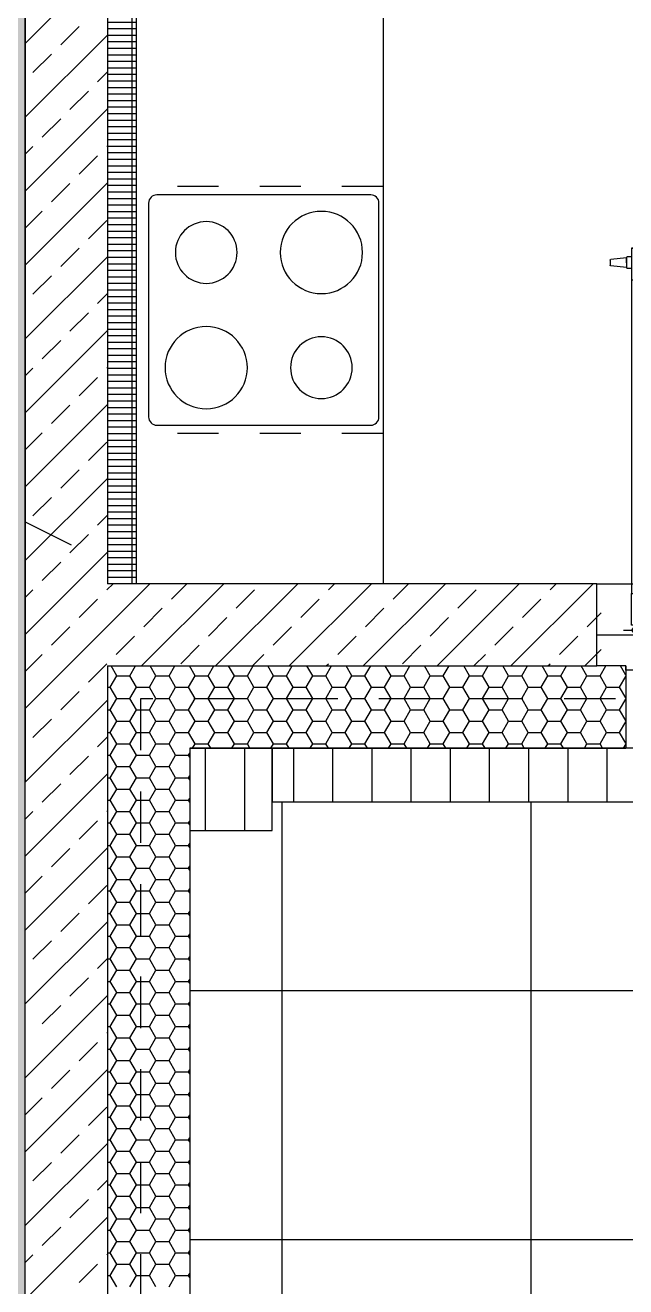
# Model space of a CAD drawing. Header units: millimetres. Extents: x 2865.5 to 2884.6, y 1727 to 1740.
# Drawn here: x 2874.955 to 2876.415, y 1728.694 to 1731.76 of the extents above; entities that cross this region are included whole.
import ezdxf

# ---------------------------------------------------------------- set-up
doc = ezdxf.new("R2010")
doc.units = ezdxf.units.MM
doc.linetypes.add('HIDDEN2', pattern=[0.1875, 0.125, -0.0625])
for name, color, linetype in [('02-ANS-G00-L04-Rigol', 8, 'Continuous'), ('02-FIL-G00-L04-LILA', 223, 'Continuous'), ('02-FIL-G00-L04-ORANGE', 40, 'Continuous'), ('02-FIL-G00-L04-PLATTENBELAG', 253, 'Continuous'), ('02-FIL-G00-L04-STB', 8, 'Continuous'), ('02-HID-G00-L04-M0', 8, 'HIDDEN2'), ('02-TWA-G00-L04-M0', 4, 'Continuous'), ('02-WDA---------M0', 8, 'Continuous'), ('02-WDA-G00-L04-M0', 8, 'Continuous'), ('02-ZWA-G00-L04-M0', 2, 'Continuous'), ('04-HLP---------M0', 8, 'HIDDEN2'), ('04-STO---------M0', 5, 'Continuous'), ('04-SYM---------EP', 8, 'Continuous'), ('04-SYM-G00-L04-EP', 8, 'Continuous'), ('07-SAN-G00-L04-Küche', 8, 'Continuous'), ('07-SAN-G00-L04-M0', 8, 'Continuous')]:
    doc.layers.add(name, color=color, linetype=linetype)

# ---------------------------------------------------------------- blocks, each defined once
blk = doc.blocks.new('FENSTER_120')
at = {"layer": '02-WDA---------M0'}
for points in [[(-1.04, 0), (-1.04, -0.2)], [(-0.06, 0), (-0.06, -0.2)]]:
    blk.add_lwpolyline(points, dxfattribs=at)
at = {"layer": '04-HLP---------M0', "linetype": 'Continuous'}
for p, q in [((-0.0737, 0.9942), (-0.0637, 0.9942)), ((-0.0617, 0.9922), (-0.0235, 0.9879)), ((-0.0617, 0.9802), (-0.0617, 0.9922)), ((-0.0617, 0.9922), (-0.0617, 0.9682)), ((-0.0217, 0.986), (-0.0217, 0.9744)), ((-0.0737, 0.9662), (-0.0637, 0.9662)), ((-0.0617, 0.9802), (-0.0617, 0.9682)), ((-0.0617, 0.9682), (-0.0235, 0.9724)), ((-0.0217, 0.9802), (-0.0217, 0.9758)), ((-0.9849, 0.105), (-0.9807, 0.1432)), ((-0.9787, 0.145), (-0.9672, 0.145)), ((-0.9729, 0.145), (-0.9685, 0.145)), ((-0.9609, 0.105), (-0.9652, 0.1432)), ((-0.9869, 0.093), (-0.9869, 0.103)), ((-0.9729, 0.105), (-0.9849, 0.105)), ((-0.9849, 0.105), (-0.9609, 0.105)), ((-0.9729, 0.105), (-0.9609, 0.105)), ((-0.9589, 0.093), (-0.9589, 0.103))]:
    blk.add_line(p, q, dxfattribs=at)
for points in [[(-0.0868, 1.0153), (-0.0737, 1.0153), (-0.0737, 0.9383), (-0.162, 0.9383), (-0.162, 0.9773), (-0.1533, 0.9773), (-0.1533, 0.9873), (-0.1277, 0.9873), (-0.1277, 0.9953), (-0.0868, 0.9953)], [(-0.0868, 0.0993), (-0.0737, 0.0993), (-0.0737, 0.1763), (-0.162, 0.1763), (-0.162, 0.1372), (-0.1533, 0.1372), (-0.1533, 0.1273), (-0.1277, 0.1273), (-0.1277, 0.1193), (-0.0868, 0.1193)]]:
    blk.add_lwpolyline(points, close=True, dxfattribs=at)
for points in [[(-0.162, 0.1763), (-0.162, 0.9383)], [(-0.0737, 0.9383), (-0.0737, 0.1763)]]:
    blk.add_lwpolyline(points, dxfattribs=at)
at = {"layer": '04-HLP---------M0'}
for points in [[(-0.0797, 0.062), (-0.0797, 0.112)], [(-0.0547, 0.087), (-0.1047, 0.087)]]:
    blk.add_lwpolyline(points, dxfattribs=at)
blk.add_circle((-0.0797, 0.087), 0.00474, dxfattribs=at)
at = {"layer": '04-HLP---------M0', "linetype": 'Continuous'}
for centre, radius, start, end in [((-0.0797, 0.087), 0.9283, 89.6297, 180.4369), ((-0.0637, 0.9922), 0.002, 360, 90), ((-0.0237, 0.986), 0.002, 360, 83.6598), ((-0.0637, 0.9682), 0.002, 270, 360), ((-0.0237, 0.9744), 0.002, 276.3402, 360), ((-0.9787, 0.143), 0.002, 90, 173.6598), ((-0.9672, 0.143), 0.002, 6.3402, 90), ((-0.9849, 0.103), 0.002, 90, 180), ((-0.9609, 0.103), 0.002, 360, 90)]:
    blk.add_arc(centre, radius, start, end, dxfattribs=at)
at = {"layer": '04-STO---------M0'}
for points in [[(-1.008, 0.0799), (-1.008, 0.093), (-0.931, 0.093), (-0.931, 0.0047), (-0.97, 0.0047), (-0.97, 0.0135), (-0.98, 0.0135), (-0.98, 0.039), (-0.988, 0.039), (-0.988, 0.0799)], [(-0.092, 0.0799), (-0.092, 0.093), (-0.169, 0.093), (-0.169, 0.0047), (-0.13, 0.0047), (-0.13, 0.0135), (-0.12, 0.0135), (-0.12, 0.039), (-0.112, 0.039), (-0.112, 0.0799)], [(-1.11, 0.076), (-1, 0.076), (-1, 0.031), (-0.985, 0.031), (-0.985, 0.011), (-0.9731, 0.011), (-0.9731, -0.0105), (-1.04, -0.0105), (-1.04, 0), (-1.11, 0)], [(0.01, 0.076), (-0.1, 0.076), (-0.1, 0.031), (-0.115, 0.031), (-0.115, 0.011), (-0.1269, 0.011), (-0.1269, -0.0105), (-0.06, -0.0105), (-0.06, 0), (0.01, 0)]]:
    blk.add_lwpolyline(points, close=True, dxfattribs=at)
at = {"layer": '04-SYM---------EP'}
for points in [[(-0.931, 0.093), (-0.169, 0.093)], [(-0.169, 0.0047), (-0.931, 0.0047)]]:
    blk.add_lwpolyline(points, dxfattribs=at)
blk = doc.blocks.new('kochfeld')
blk.add_lwpolyline([(-0.28, -0.55), (-0.28, -0.03, -0.414214), (-0.26, -0.01), (0.26, -0.01, -0.414214), (0.28, -0.03), (0.28, -0.55, -0.414214), (0.26, -0.57), (-0.26, -0.57, -0.414214)], format="xyb", close=True)
for centre, radius in [((0.14, -0.15), 0.1), ((-0.14, -0.15), 0.075), ((-0.14, -0.43), 0.1), ((0.14, -0.43), 0.075)]:
    blk.add_circle(centre, radius)

msp = doc.modelspace()

# ---------------------------------------------------------------- hatches: boundary and pattern name
at = {"layer": '02-ANS-G00-L04-Rigol'}
h = msp.add_hatch(dxfattribs=at)
h.set_pattern_fill('ANSI31', color=8, scale=0.03, angle=332.0734, style=0)
h.set_pattern_definition([(270.02684, (2824.39576, 1813.35338), (0.09524999, 4.462e-05), [])])
h.paths.add_polyline_path([(2875.5553, 1730.0027), (2875.3553, 1730.0027), (2875.3553, 1729.8027), (2875.5553, 1729.8027)])
h = msp.add_hatch(dxfattribs=at)
h.set_pattern_fill('ANSI31', color=8, scale=0.03, angle=332.06, style=0)
h.set_pattern_definition([(270.01342, (2914.54576, 1813.37402), (-0.09525, -2.231e-05), [])])
h.paths.add_polyline_path([(2877.3953, 1729.8727), (2877.3953, 1730.0027), (2875.5553, 1730.0027), (2875.5553, 1729.8723)])
at = {"layer": '02-FIL-G00-L04-LILA'}
h = msp.add_hatch(dxfattribs=at)
h.set_pattern_fill('HONEY', color=8, scale=0.01, angle=287.0465, style=0)
h.set_pattern_definition([(270, (2883.08255, 1760.20495), (0.0274963, -0.047625), [0.03175, -0.0635]), (30, (2883.08255, 1760.20495), (0.02749631, 0.047624994), [0.03175, -0.0635]), (330, (2883.08255, 1760.20495), (0.05499261, -6e-09), [-0.0635, 0.03175])])
h.paths.add_polyline_path([(2873.6926, 1732.7712), (2873.7626, 1732.7712), (2874.7505, 1732.7499), (2874.7641, 1726.9534), (2874.9553, 1726.9534), (2874.9553, 1730.9712), (2874.9553, 1731.1712), (2874.9553, 1731.3012), (2874.9553, 1731.3012), (2874.9553, 1732.9712), (2873.6926, 1732.9712)])
at = {"layer": '02-FIL-G00-L04-ORANGE'}
h = msp.add_hatch(dxfattribs=at)
h.set_pattern_fill('GRATE', color=8, scale=0.02, angle=107.0465, style=0)
h.set_pattern_definition([(360, (2824.415287, 1813.365314), (0, 0.015875), []), (90, (2824.415287, 1813.365314), (-0.0635, 0), [])])
h.paths.add_polyline_path([(2875.2253, 1732.5027), (2875.1553, 1732.5027), (2875.1553, 1730.4027), (2875.2253, 1730.4027)])

# ---------------------------------------------------------------- linework, layer by layer
at = {"layer": '02-ANS-G00-L04-Rigol', "color": 8}
for points in [[(2875.5553, 1730.0027), (2875.3553, 1730.0027), (2875.3553, 1729.8027), (2875.5553, 1729.8027)], [(2877.3953, 1729.8727), (2877.3953, 1730.0027), (2875.5553, 1730.0027), (2875.5553, 1729.8723)]]:
    msp.add_lwpolyline(points, close=True, dxfattribs=at)
at = {"layer": '02-FIL-G00-L04-LILA', "color": 8, "linetype": 'Continuous'}
for p, q in [((2875.162, 1730.151), (2875.1779, 1730.1785)), ((2875.1779, 1730.1785), (2875.164, 1730.2027)), ((2875.1779, 1730.1785), (2875.2097, 1730.1785)), ((2875.2097, 1730.1785), (2875.2236, 1730.2027)), ((2875.2255, 1730.151), (2875.2097, 1730.1785)), ((2875.2573, 1730.151), (2875.2732, 1730.1785)), ((2875.2732, 1730.1785), (2875.2592, 1730.2027)), ((2875.2732, 1730.1785), (2875.3049, 1730.1785)), ((2875.3049, 1730.1785), (2875.3189, 1730.2027)), ((2875.3208, 1730.151), (2875.3049, 1730.1785)), ((2875.3525, 1730.151), (2875.3684, 1730.1785)), ((2875.3684, 1730.1785), (2875.3545, 1730.2027)), ((2875.3684, 1730.1785), (2875.4002, 1730.1785)), ((2875.4002, 1730.1785), (2875.4141, 1730.2027)), ((2875.416, 1730.151), (2875.4002, 1730.1785)), ((2875.4478, 1730.151), (2875.4637, 1730.1785)), ((2875.4637, 1730.1785), (2875.4497, 1730.2027)), ((2875.4637, 1730.1785), (2875.4954, 1730.1785)), ((2875.4954, 1730.1785), (2875.5094, 1730.2027)), ((2875.5113, 1730.151), (2875.4954, 1730.1785)), ((2875.543, 1730.151), (2875.5589, 1730.1785)), ((2875.5589, 1730.1785), (2875.545, 1730.2027)), ((2875.5589, 1730.1785), (2875.5907, 1730.1785)), ((2875.5907, 1730.1785), (2875.6046, 1730.2027)), ((2875.6065, 1730.151), (2875.5907, 1730.1785)), ((2875.6383, 1730.151), (2875.6542, 1730.1785)), ((2875.6542, 1730.1785), (2875.6402, 1730.2027)), ((2875.6542, 1730.1785), (2875.6859, 1730.1785)), ((2875.6859, 1730.1785), (2875.6999, 1730.2027)), ((2875.7018, 1730.151), (2875.6859, 1730.1785)), ((2875.7335, 1730.151), (2875.7494, 1730.1785)), ((2875.7494, 1730.1785), (2875.7355, 1730.2027)), ((2875.7494, 1730.1785), (2875.7812, 1730.1785)), ((2875.7812, 1730.1785), (2875.7951, 1730.2027)), ((2875.797, 1730.151), (2875.7812, 1730.1785)), ((2875.8288, 1730.151), (2875.8447, 1730.1785)), ((2875.8447, 1730.1785), (2875.8307, 1730.2027)), ((2875.8447, 1730.1785), (2875.8764, 1730.1785)), ((2875.8764, 1730.1785), (2875.8904, 1730.2027)), ((2875.8923, 1730.151), (2875.8764, 1730.1785)), ((2875.924, 1730.151), (2875.9399, 1730.1785)), ((2875.9399, 1730.1785), (2875.926, 1730.2027)), ((2875.9399, 1730.1785), (2875.9717, 1730.1785)), ((2875.9717, 1730.1785), (2875.9856, 1730.2027)), ((2875.9875, 1730.151), (2875.9717, 1730.1785)), ((2876.0193, 1730.151), (2876.0352, 1730.1785)), ((2876.0352, 1730.1785), (2876.0212, 1730.2027)), ((2876.0352, 1730.1785), (2876.0669, 1730.1785)), ((2876.0669, 1730.1785), (2876.0809, 1730.2027)), ((2876.0828, 1730.151), (2876.0669, 1730.1785)), ((2876.1145, 1730.151), (2876.1304, 1730.1785)), ((2876.1304, 1730.1785), (2876.1165, 1730.2027)), ((2876.1304, 1730.1785), (2876.1622, 1730.1785)), ((2876.1622, 1730.1785), (2876.1761, 1730.2027)), ((2876.178, 1730.151), (2876.1622, 1730.1785)), ((2876.2098, 1730.151), (2876.2257, 1730.1785)), ((2876.2257, 1730.1785), (2876.2117, 1730.2027)), ((2876.2257, 1730.1785), (2876.2574, 1730.1785)), ((2876.2574, 1730.1785), (2876.2714, 1730.2027)), ((2876.2733, 1730.151), (2876.2574, 1730.1785)), ((2876.305, 1730.151), (2876.3209, 1730.1785)), ((2876.3209, 1730.1785), (2876.307, 1730.2027)), ((2876.3209, 1730.1785), (2876.3527, 1730.1785)), ((2876.3527, 1730.1785), (2876.3666, 1730.2027)), ((2876.3685, 1730.151), (2876.3527, 1730.1785)), ((2876.4003, 1730.151), (2876.4153, 1730.177)), ((2876.4153, 1730.18), (2876.4022, 1730.2027)), ((2875.1553, 1730.151), (2875.162, 1730.151)), ((2875.1779, 1730.1235), (2875.162, 1730.151)), ((2875.2097, 1730.1235), (2875.2255, 1730.151)), ((2875.2255, 1730.151), (2875.2573, 1730.151)), ((2875.2732, 1730.1235), (2875.2573, 1730.151)), ((2875.3049, 1730.1235), (2875.3208, 1730.151)), ((2875.3208, 1730.151), (2875.3525, 1730.151)), ((2875.3684, 1730.1235), (2875.3525, 1730.151)), ((2875.4002, 1730.1235), (2875.416, 1730.151)), ((2875.416, 1730.151), (2875.4478, 1730.151)), ((2875.4637, 1730.1235), (2875.4478, 1730.151)), ((2875.4954, 1730.1235), (2875.5113, 1730.151)), ((2875.5113, 1730.151), (2875.543, 1730.151)), ((2875.5589, 1730.1235), (2875.543, 1730.151)), ((2875.5907, 1730.1235), (2875.6065, 1730.151)), ((2875.6065, 1730.151), (2875.6383, 1730.151)), ((2875.6542, 1730.1235), (2875.6383, 1730.151)), ((2875.6859, 1730.1235), (2875.7018, 1730.151)), ((2875.7018, 1730.151), (2875.7335, 1730.151)), ((2875.7494, 1730.1235), (2875.7335, 1730.151)), ((2875.7812, 1730.1235), (2875.797, 1730.151)), ((2875.797, 1730.151), (2875.8288, 1730.151)), ((2875.8447, 1730.1235), (2875.8288, 1730.151)), ((2875.8764, 1730.1235), (2875.8923, 1730.151)), ((2875.8923, 1730.151), (2875.924, 1730.151)), ((2875.9399, 1730.1235), (2875.924, 1730.151)), ((2875.9717, 1730.1235), (2875.9875, 1730.151)), ((2875.9875, 1730.151), (2876.0193, 1730.151)), ((2876.0352, 1730.1235), (2876.0193, 1730.151)), ((2876.0669, 1730.1235), (2876.0828, 1730.151)), ((2876.0828, 1730.151), (2876.1145, 1730.151)), ((2876.1304, 1730.1235), (2876.1145, 1730.151)), ((2876.1622, 1730.1235), (2876.178, 1730.151)), ((2876.178, 1730.151), (2876.2098, 1730.151)), ((2876.2257, 1730.1235), (2876.2098, 1730.151)), ((2876.2574, 1730.1235), (2876.2733, 1730.151)), ((2876.2733, 1730.151), (2876.305, 1730.151)), ((2876.3209, 1730.1235), (2876.305, 1730.151)), ((2876.3527, 1730.1235), (2876.3685, 1730.151)), ((2876.3685, 1730.151), (2876.4003, 1730.151)), ((2876.4153, 1730.1251), (2876.4003, 1730.151)), ((2875.162, 1730.0961), (2875.1779, 1730.1235)), ((2875.1779, 1730.1235), (2875.2097, 1730.1235)), ((2875.2255, 1730.096), (2875.2097, 1730.1235)), ((2875.2573, 1730.0961), (2875.2732, 1730.1235)), ((2875.2732, 1730.1235), (2875.3049, 1730.1235)), ((2875.3208, 1730.096), (2875.3049, 1730.1235)), ((2875.3525, 1730.0961), (2875.3684, 1730.1235)), ((2875.3684, 1730.1235), (2875.4002, 1730.1235)), ((2875.416, 1730.096), (2875.4002, 1730.1235)), ((2875.4478, 1730.0961), (2875.4637, 1730.1235)), ((2875.4637, 1730.1235), (2875.4954, 1730.1235)), ((2875.5113, 1730.096), (2875.4954, 1730.1235)), ((2875.543, 1730.0961), (2875.5589, 1730.1235)), ((2875.5589, 1730.1235), (2875.5907, 1730.1235)), ((2875.6065, 1730.096), (2875.5907, 1730.1235)), ((2875.6383, 1730.0961), (2875.6542, 1730.1235)), ((2875.6542, 1730.1235), (2875.6859, 1730.1235)), ((2875.7018, 1730.096), (2875.6859, 1730.1235)), ((2875.7335, 1730.0961), (2875.7494, 1730.1235)), ((2875.7494, 1730.1235), (2875.7812, 1730.1235)), ((2875.797, 1730.096), (2875.7812, 1730.1235)), ((2875.8288, 1730.0961), (2875.8447, 1730.1235)), ((2875.8447, 1730.1235), (2875.8764, 1730.1235)), ((2875.8923, 1730.096), (2875.8764, 1730.1235)), ((2875.924, 1730.0961), (2875.9399, 1730.1235)), ((2875.9399, 1730.1235), (2875.9717, 1730.1235)), ((2875.9875, 1730.096), (2875.9717, 1730.1235)), ((2876.0193, 1730.0961), (2876.0352, 1730.1235)), ((2876.0352, 1730.1235), (2876.0669, 1730.1235)), ((2876.0828, 1730.096), (2876.0669, 1730.1235)), ((2876.1145, 1730.0961), (2876.1304, 1730.1235)), ((2876.1304, 1730.1235), (2876.1622, 1730.1235)), ((2876.178, 1730.096), (2876.1622, 1730.1235)), ((2876.2098, 1730.0961), (2876.2257, 1730.1235)), ((2876.2257, 1730.1235), (2876.2574, 1730.1235)), ((2876.2733, 1730.096), (2876.2574, 1730.1235)), ((2876.305, 1730.0961), (2876.3209, 1730.1235)), ((2876.3209, 1730.1235), (2876.3527, 1730.1235)), ((2876.3685, 1730.096), (2876.3527, 1730.1235)), ((2876.4003, 1730.0961), (2876.4153, 1730.122)), ((2875.1553, 1730.096), (2875.162, 1730.096)), ((2875.1779, 1730.0686), (2875.162, 1730.096)), ((2875.2097, 1730.0686), (2875.2255, 1730.0961)), ((2875.2255, 1730.096), (2875.2573, 1730.096)), ((2875.2732, 1730.0686), (2875.2573, 1730.096)), ((2875.3049, 1730.0686), (2875.3208, 1730.0961)), ((2875.3208, 1730.096), (2875.3525, 1730.096)), ((2875.3684, 1730.0686), (2875.3525, 1730.096)), ((2875.4002, 1730.0686), (2875.416, 1730.0961)), ((2875.416, 1730.096), (2875.4478, 1730.096)), ((2875.4637, 1730.0686), (2875.4478, 1730.096)), ((2875.4954, 1730.0686), (2875.5113, 1730.0961)), ((2875.5113, 1730.096), (2875.543, 1730.096)), ((2875.5589, 1730.0686), (2875.543, 1730.096)), ((2875.5907, 1730.0686), (2875.6065, 1730.0961)), ((2875.6065, 1730.096), (2875.6383, 1730.096)), ((2875.6542, 1730.0686), (2875.6383, 1730.096)), ((2875.6859, 1730.0686), (2875.7018, 1730.0961)), ((2875.7018, 1730.096), (2875.7335, 1730.096)), ((2875.7494, 1730.0686), (2875.7335, 1730.096)), ((2875.7812, 1730.0686), (2875.797, 1730.0961)), ((2875.797, 1730.096), (2875.8288, 1730.096)), ((2875.8447, 1730.0686), (2875.8288, 1730.096)), ((2875.8764, 1730.0686), (2875.8923, 1730.0961)), ((2875.8923, 1730.096), (2875.924, 1730.096)), ((2875.9399, 1730.0686), (2875.924, 1730.096)), ((2875.9717, 1730.0686), (2875.9875, 1730.0961)), ((2875.9875, 1730.096), (2876.0193, 1730.096)), ((2876.0352, 1730.0686), (2876.0193, 1730.096)), ((2876.0669, 1730.0686), (2876.0828, 1730.0961)), ((2876.0828, 1730.096), (2876.1145, 1730.096)), ((2876.1304, 1730.0686), (2876.1145, 1730.096)), ((2876.1622, 1730.0686), (2876.178, 1730.0961)), ((2876.178, 1730.096), (2876.2098, 1730.096)), ((2876.2257, 1730.0686), (2876.2098, 1730.096)), ((2876.2574, 1730.0686), (2876.2733, 1730.0961)), ((2876.2733, 1730.096), (2876.305, 1730.096)), ((2876.3209, 1730.0686), (2876.305, 1730.096)), ((2876.3527, 1730.0686), (2876.3685, 1730.0961)), ((2876.3685, 1730.096), (2876.4003, 1730.096)), ((2876.4153, 1730.0701), (2876.4003, 1730.096)), ((2875.162, 1730.0411), (2875.1779, 1730.0686)), ((2875.1779, 1730.0685), (2875.2097, 1730.0685)), ((2875.2255, 1730.0411), (2875.2097, 1730.0686)), ((2875.2573, 1730.0411), (2875.2732, 1730.0686)), ((2875.2732, 1730.0685), (2875.3049, 1730.0685)), ((2875.3208, 1730.0411), (2875.3049, 1730.0686)), ((2875.3525, 1730.0411), (2875.3684, 1730.0686)), ((2875.3684, 1730.0685), (2875.4002, 1730.0685)), ((2875.416, 1730.0411), (2875.4002, 1730.0686)), ((2875.4478, 1730.0411), (2875.4637, 1730.0686)), ((2875.4637, 1730.0685), (2875.4954, 1730.0685)), ((2875.5113, 1730.0411), (2875.4954, 1730.0686)), ((2875.543, 1730.0411), (2875.5589, 1730.0686)), ((2875.5589, 1730.0685), (2875.5907, 1730.0685)), ((2875.6065, 1730.0411), (2875.5907, 1730.0686)), ((2875.6383, 1730.0411), (2875.6542, 1730.0686)), ((2875.6542, 1730.0685), (2875.6859, 1730.0685)), ((2875.7018, 1730.0411), (2875.6859, 1730.0686)), ((2875.7335, 1730.0411), (2875.7494, 1730.0686)), ((2875.7494, 1730.0685), (2875.7812, 1730.0685)), ((2875.797, 1730.0411), (2875.7812, 1730.0686)), ((2875.8288, 1730.0411), (2875.8447, 1730.0686)), ((2875.8447, 1730.0685), (2875.8764, 1730.0685)), ((2875.8923, 1730.0411), (2875.8764, 1730.0686)), ((2875.924, 1730.0411), (2875.9399, 1730.0686)), ((2875.9399, 1730.0685), (2875.9717, 1730.0685)), ((2875.9875, 1730.0411), (2875.9717, 1730.0686)), ((2876.0193, 1730.0411), (2876.0352, 1730.0686)), ((2876.0352, 1730.0685), (2876.0669, 1730.0685)), ((2876.0828, 1730.0411), (2876.0669, 1730.0686)), ((2876.1145, 1730.0411), (2876.1304, 1730.0686)), ((2876.1304, 1730.0685), (2876.1622, 1730.0685)), ((2876.178, 1730.0411), (2876.1622, 1730.0686)), ((2876.2098, 1730.0411), (2876.2257, 1730.0686)), ((2876.2257, 1730.0685), (2876.2574, 1730.0685)), ((2876.2733, 1730.0411), (2876.2574, 1730.0686)), ((2876.305, 1730.0411), (2876.3209, 1730.0686)), ((2876.3209, 1730.0685), (2876.3527, 1730.0685)), ((2876.3685, 1730.0411), (2876.3527, 1730.0686)), ((2876.4003, 1730.0411), (2876.4153, 1730.067)), ((2875.1553, 1730.0411), (2875.162, 1730.0411)), ((2875.1779, 1730.0136), (2875.162, 1730.0411)), ((2875.2097, 1730.0136), (2875.2255, 1730.0411)), ((2875.2255, 1730.0411), (2875.2573, 1730.0411)), ((2875.2732, 1730.0136), (2875.2573, 1730.0411)), ((2875.3049, 1730.0136), (2875.3208, 1730.0411)), ((2875.3208, 1730.0411), (2875.3525, 1730.0411)), ((2875.3684, 1730.0136), (2875.3525, 1730.0411)), ((2875.4002, 1730.0136), (2875.416, 1730.0411)), ((2875.416, 1730.0411), (2875.4478, 1730.0411)), ((2875.4637, 1730.0136), (2875.4478, 1730.0411)), ((2875.4954, 1730.0136), (2875.5113, 1730.0411)), ((2875.5113, 1730.0411), (2875.543, 1730.0411)), ((2875.5589, 1730.0136), (2875.543, 1730.0411)), ((2875.5907, 1730.0136), (2875.6065, 1730.0411)), ((2875.6065, 1730.0411), (2875.6383, 1730.0411)), ((2875.6542, 1730.0136), (2875.6383, 1730.0411)), ((2875.6859, 1730.0136), (2875.7018, 1730.0411)), ((2875.7018, 1730.0411), (2875.7335, 1730.0411)), ((2875.7494, 1730.0136), (2875.7335, 1730.0411)), ((2875.7812, 1730.0136), (2875.797, 1730.0411)), ((2875.797, 1730.0411), (2875.8288, 1730.0411)), ((2875.8447, 1730.0136), (2875.8288, 1730.0411)), ((2875.8764, 1730.0136), (2875.8923, 1730.0411)), ((2875.8923, 1730.0411), (2875.924, 1730.0411)), ((2875.9399, 1730.0136), (2875.924, 1730.0411)), ((2875.9717, 1730.0136), (2875.9875, 1730.0411)), ((2875.9875, 1730.0411), (2876.0193, 1730.0411)), ((2876.0352, 1730.0136), (2876.0193, 1730.0411)), ((2876.0669, 1730.0136), (2876.0828, 1730.0411)), ((2876.0828, 1730.0411), (2876.1145, 1730.0411)), ((2876.1304, 1730.0136), (2876.1145, 1730.0411)), ((2876.1622, 1730.0136), (2876.178, 1730.0411)), ((2876.178, 1730.0411), (2876.2098, 1730.0411)), ((2876.2257, 1730.0136), (2876.2098, 1730.0411)), ((2876.2574, 1730.0136), (2876.2733, 1730.0411)), ((2876.2733, 1730.0411), (2876.305, 1730.0411)), ((2876.3209, 1730.0136), (2876.305, 1730.0411)), ((2876.3527, 1730.0136), (2876.3685, 1730.0411)), ((2876.3685, 1730.0411), (2876.4003, 1730.0411)), ((2876.4153, 1730.0151), (2876.4003, 1730.0411)), ((2875.162, 1729.9861), (2875.1779, 1730.0136)), ((2875.1779, 1730.0136), (2875.2097, 1730.0136)), ((2875.2255, 1729.9861), (2875.2097, 1730.0136)), ((2875.2573, 1729.9861), (2875.2732, 1730.0136)), ((2875.2732, 1730.0136), (2875.3049, 1730.0136)), ((2875.3208, 1729.9861), (2875.3049, 1730.0136)), ((2875.3621, 1730.0027), (2875.3684, 1730.0136)), ((2875.3684, 1730.0136), (2875.4002, 1730.0136)), ((2875.4064, 1730.0027), (2875.4002, 1730.0136)), ((2875.4574, 1730.0027), (2875.4637, 1730.0136)), ((2875.4637, 1730.0136), (2875.4954, 1730.0136)), ((2875.5017, 1730.0027), (2875.4954, 1730.0136)), ((2875.5526, 1730.0027), (2875.5589, 1730.0136)), ((2875.5589, 1730.0136), (2875.5907, 1730.0136)), ((2875.5969, 1730.0027), (2875.5907, 1730.0136)), ((2875.6479, 1730.0027), (2875.6542, 1730.0136)), ((2875.6542, 1730.0136), (2875.6859, 1730.0136)), ((2875.6922, 1730.0027), (2875.6859, 1730.0136)), ((2875.7431, 1730.0027), (2875.7494, 1730.0136)), ((2875.7494, 1730.0136), (2875.7812, 1730.0136)), ((2875.7874, 1730.0027), (2875.7812, 1730.0136)), ((2875.8384, 1730.0027), (2875.8447, 1730.0136)), ((2875.8447, 1730.0136), (2875.8764, 1730.0136)), ((2875.8827, 1730.0027), (2875.8764, 1730.0136)), ((2875.9336, 1730.0027), (2875.9399, 1730.0136)), ((2875.9399, 1730.0136), (2875.9717, 1730.0136)), ((2875.9779, 1730.0027), (2875.9717, 1730.0136)), ((2876.0289, 1730.0027), (2876.0352, 1730.0136)), ((2876.0352, 1730.0136), (2876.0669, 1730.0136)), ((2876.0732, 1730.0027), (2876.0669, 1730.0136)), ((2876.1241, 1730.0027), (2876.1304, 1730.0136)), ((2876.1304, 1730.0136), (2876.1622, 1730.0136)), ((2876.1684, 1730.0027), (2876.1622, 1730.0136)), ((2876.2194, 1730.0027), (2876.2257, 1730.0136)), ((2876.2257, 1730.0136), (2876.2574, 1730.0136)), ((2876.2637, 1730.0027), (2876.2574, 1730.0136)), ((2876.3146, 1730.0027), (2876.3209, 1730.0136)), ((2876.3209, 1730.0136), (2876.3527, 1730.0136)), ((2876.3589, 1730.0027), (2876.3527, 1730.0136)), ((2876.4099, 1730.0027), (2876.4153, 1730.012)), ((2875.1553, 1729.9861), (2875.162, 1729.9861)), ((2875.1779, 1729.9586), (2875.162, 1729.9861)), ((2875.2097, 1729.9586), (2875.2255, 1729.9861)), ((2875.2255, 1729.9861), (2875.2573, 1729.9861)), ((2875.2732, 1729.9586), (2875.2573, 1729.9861)), ((2875.3049, 1729.9586), (2875.3208, 1729.9861)), ((2875.3208, 1729.9861), (2875.3525, 1729.9861)), ((2875.3525, 1729.9861), (2875.3553, 1729.9908)), ((2875.3553, 1729.9813), (2875.3525, 1729.9861)), ((2875.1553, 1729.9311), (2875.162, 1729.9311)), ((2875.162, 1729.9311), (2875.1779, 1729.9586)), ((2875.1779, 1729.9036), (2875.162, 1729.9311)), ((2875.1779, 1729.9586), (2875.2097, 1729.9586)), ((2875.2255, 1729.9311), (2875.2097, 1729.9586)), ((2875.2097, 1729.9036), (2875.2255, 1729.9311)), ((2875.2255, 1729.9311), (2875.2573, 1729.9311)), ((2875.2573, 1729.9311), (2875.2732, 1729.9586)), ((2875.2732, 1729.9036), (2875.2573, 1729.9311)), ((2875.2732, 1729.9586), (2875.3049, 1729.9586)), ((2875.3208, 1729.9311), (2875.3049, 1729.9586)), ((2875.3049, 1729.9036), (2875.3208, 1729.9311)), ((2875.3208, 1729.9311), (2875.3525, 1729.9311)), ((2875.3525, 1729.9311), (2875.3553, 1729.9358)), ((2875.3553, 1729.9263), (2875.3525, 1729.9311)), ((2875.162, 1729.8761), (2875.1779, 1729.9036)), ((2875.1779, 1729.9036), (2875.2097, 1729.9036)), ((2875.2255, 1729.8761), (2875.2097, 1729.9036)), ((2875.2573, 1729.8761), (2875.2732, 1729.9036)), ((2875.2732, 1729.9036), (2875.3049, 1729.9036)), ((2875.3208, 1729.8761), (2875.3049, 1729.9036)), ((2875.1553, 1729.8761), (2875.162, 1729.8761)), ((2875.1779, 1729.8486), (2875.162, 1729.8761)), ((2875.2097, 1729.8486), (2875.2255, 1729.8761)), ((2875.2255, 1729.8761), (2875.2573, 1729.8761)), ((2875.2732, 1729.8486), (2875.2573, 1729.8761)), ((2875.3049, 1729.8486), (2875.3208, 1729.8761)), ((2875.3208, 1729.8761), (2875.3525, 1729.8761)), ((2875.3525, 1729.8761), (2875.3553, 1729.8808)), ((2875.3553, 1729.8714), (2875.3525, 1729.8761)), ((2875.162, 1729.8211), (2875.1779, 1729.8486)), ((2875.1779, 1729.8486), (2875.2097, 1729.8486)), ((2875.2255, 1729.8211), (2875.2097, 1729.8486)), ((2875.2573, 1729.8211), (2875.2732, 1729.8486)), ((2875.2732, 1729.8486), (2875.3049, 1729.8486)), ((2875.3208, 1729.8211), (2875.3049, 1729.8486)), ((2875.1553, 1729.8211), (2875.162, 1729.8211)), ((2875.1779, 1729.7936), (2875.162, 1729.8211)), ((2875.2097, 1729.7936), (2875.2255, 1729.8211)), ((2875.2255, 1729.8211), (2875.2573, 1729.8211)), ((2875.2732, 1729.7936), (2875.2573, 1729.8211)), ((2875.3049, 1729.7936), (2875.3208, 1729.8211)), ((2875.3208, 1729.8211), (2875.3525, 1729.8211)), ((2875.3525, 1729.8211), (2875.3552, 1729.8258)), ((2875.3552, 1729.8164), (2875.3525, 1729.8211)), ((2875.162, 1729.7661), (2875.1779, 1729.7936)), ((2875.1779, 1729.7936), (2875.2097, 1729.7936)), ((2875.2255, 1729.7661), (2875.2097, 1729.7936)), ((2875.2573, 1729.7661), (2875.2732, 1729.7936)), ((2875.2732, 1729.7936), (2875.3049, 1729.7936)), ((2875.3208, 1729.7661), (2875.3049, 1729.7936)), ((2875.1553, 1729.7661), (2875.162, 1729.7661)), ((2875.1779, 1729.7386), (2875.162, 1729.7661)), ((2875.2097, 1729.7386), (2875.2255, 1729.7661)), ((2875.2255, 1729.7661), (2875.2573, 1729.7661)), ((2875.2732, 1729.7386), (2875.2573, 1729.7661)), ((2875.3049, 1729.7386), (2875.3208, 1729.7661)), ((2875.3208, 1729.7661), (2875.3525, 1729.7661)), ((2875.3525, 1729.7661), (2875.3553, 1729.7709)), ((2875.3553, 1729.7613), (2875.3525, 1729.7661)), ((2875.162, 1729.7111), (2875.1779, 1729.7386)), ((2875.1779, 1729.7386), (2875.2097, 1729.7386)), ((2875.2255, 1729.7111), (2875.2097, 1729.7386)), ((2875.2573, 1729.7111), (2875.2732, 1729.7386)), ((2875.2732, 1729.7386), (2875.3049, 1729.7386)), ((2875.3208, 1729.7111), (2875.3049, 1729.7386)), ((2875.3525, 1729.7111), (2875.3553, 1729.7159)), ((2875.1553, 1729.7111), (2875.162, 1729.7111)), ((2875.1779, 1729.6836), (2875.162, 1729.7111)), ((2875.2097, 1729.6836), (2875.2255, 1729.7111)), ((2875.2255, 1729.7111), (2875.2573, 1729.7111)), ((2875.2732, 1729.6836), (2875.2573, 1729.7111)), ((2875.3049, 1729.6836), (2875.3208, 1729.7111)), ((2875.3208, 1729.7111), (2875.3525, 1729.7111)), ((2875.3553, 1729.7063), (2875.3525, 1729.7111)), ((2875.1553, 1729.6561), (2875.162, 1729.6561)), ((2875.162, 1729.6561), (2875.1779, 1729.6836)), ((2875.1779, 1729.6286), (2875.162, 1729.6561)), ((2875.1779, 1729.6836), (2875.2097, 1729.6836)), ((2875.2255, 1729.6561), (2875.2097, 1729.6836)), ((2875.2097, 1729.6286), (2875.2255, 1729.6561)), ((2875.2255, 1729.6561), (2875.2573, 1729.6561)), ((2875.2573, 1729.6561), (2875.2732, 1729.6836)), ((2875.2732, 1729.6286), (2875.2573, 1729.6561)), ((2875.2732, 1729.6836), (2875.3049, 1729.6836)), ((2875.3208, 1729.6561), (2875.3049, 1729.6836)), ((2875.3049, 1729.6286), (2875.3208, 1729.6561)), ((2875.3208, 1729.6561), (2875.3525, 1729.6561)), ((2875.3525, 1729.6561), (2875.3553, 1729.6609)), ((2875.3553, 1729.6513), (2875.3525, 1729.6561)), ((2875.162, 1729.6011), (2875.1779, 1729.6286)), ((2875.1779, 1729.6286), (2875.2097, 1729.6286)), ((2875.2255, 1729.6011), (2875.2097, 1729.6286)), ((2875.2573, 1729.6011), (2875.2732, 1729.6286)), ((2875.2732, 1729.6286), (2875.3049, 1729.6286)), ((2875.3208, 1729.6011), (2875.3049, 1729.6286)), ((2875.1553, 1729.6011), (2875.162, 1729.6011)), ((2875.1779, 1729.5736), (2875.162, 1729.6011)), ((2875.2097, 1729.5736), (2875.2255, 1729.6011)), ((2875.2255, 1729.6011), (2875.2573, 1729.6011)), ((2875.2732, 1729.5736), (2875.2573, 1729.6011)), ((2875.3049, 1729.5736), (2875.3208, 1729.6011)), ((2875.3208, 1729.6011), (2875.3525, 1729.6011)), ((2875.3525, 1729.6011), (2875.3553, 1729.6059)), ((2875.3553, 1729.5963), (2875.3525, 1729.6011)), ((2875.162, 1729.5461), (2875.1779, 1729.5736)), ((2875.1779, 1729.5736), (2875.2097, 1729.5736)), ((2875.2255, 1729.5461), (2875.2097, 1729.5736)), ((2875.2573, 1729.5461), (2875.2732, 1729.5736)), ((2875.2732, 1729.5736), (2875.3049, 1729.5736)), ((2875.3208, 1729.5461), (2875.3049, 1729.5736)), ((2875.1553, 1729.5461), (2875.162, 1729.5461)), ((2875.1779, 1729.5186), (2875.162, 1729.5461)), ((2875.2097, 1729.5186), (2875.2255, 1729.5461)), ((2875.2255, 1729.5461), (2875.2573, 1729.5461)), ((2875.2732, 1729.5186), (2875.2573, 1729.5461)), ((2875.3049, 1729.5186), (2875.3208, 1729.5461)), ((2875.3208, 1729.5461), (2875.3525, 1729.5461)), ((2875.3525, 1729.5461), (2875.3553, 1729.5509)), ((2875.3553, 1729.5414), (2875.3525, 1729.5461)), ((2875.162, 1729.4911), (2875.1779, 1729.5186)), ((2875.1779, 1729.5186), (2875.2097, 1729.5186)), ((2875.2255, 1729.4911), (2875.2097, 1729.5186)), ((2875.2573, 1729.4911), (2875.2732, 1729.5186)), ((2875.2732, 1729.5186), (2875.3049, 1729.5186)), ((2875.3208, 1729.4911), (2875.3049, 1729.5186)), ((2875.1553, 1729.4911), (2875.162, 1729.4911)), ((2875.1779, 1729.4636), (2875.162, 1729.4911)), ((2875.2097, 1729.4636), (2875.2255, 1729.4911)), ((2875.2255, 1729.4911), (2875.2573, 1729.4911)), ((2875.2732, 1729.4636), (2875.2573, 1729.4911)), ((2875.3049, 1729.4636), (2875.3208, 1729.4911)), ((2875.3208, 1729.4911), (2875.3525, 1729.4911)), ((2875.3525, 1729.4911), (2875.3553, 1729.4959)), ((2875.3553, 1729.4864), (2875.3525, 1729.4911)), ((2875.162, 1729.4361), (2875.1779, 1729.4636)), ((2875.1779, 1729.4636), (2875.2097, 1729.4636)), ((2875.2255, 1729.4361), (2875.2097, 1729.4636)), ((2875.2573, 1729.4361), (2875.2732, 1729.4636)), ((2875.2732, 1729.4636), (2875.3049, 1729.4636)), ((2875.3208, 1729.4361), (2875.3049, 1729.4636)), ((2875.3525, 1729.4361), (2875.3553, 1729.4409)), ((2875.1553, 1729.4361), (2875.162, 1729.4361)), ((2875.1779, 1729.4086), (2875.162, 1729.4361)), ((2875.2097, 1729.4086), (2875.2255, 1729.4361)), ((2875.2255, 1729.4361), (2875.2573, 1729.4361)), ((2875.2732, 1729.4086), (2875.2573, 1729.4361)), ((2875.3049, 1729.4086), (2875.3208, 1729.4361)), ((2875.3208, 1729.4361), (2875.3525, 1729.4361)), ((2875.3553, 1729.4314), (2875.3525, 1729.4361)), ((2875.1553, 1729.3811), (2875.162, 1729.3811)), ((2875.162, 1729.3811), (2875.1779, 1729.4086)), ((2875.1779, 1729.3536), (2875.162, 1729.3811)), ((2875.1779, 1729.4086), (2875.2097, 1729.4086)), ((2875.2255, 1729.3811), (2875.2097, 1729.4086)), ((2875.2097, 1729.3537), (2875.2255, 1729.3811)), ((2875.2255, 1729.3811), (2875.2573, 1729.3811)), ((2875.2573, 1729.3811), (2875.2732, 1729.4086)), ((2875.2732, 1729.3536), (2875.2573, 1729.3811)), ((2875.2732, 1729.4086), (2875.3049, 1729.4086)), ((2875.3208, 1729.3811), (2875.3049, 1729.4086)), ((2875.3049, 1729.3537), (2875.3208, 1729.3811)), ((2875.3208, 1729.3811), (2875.3525, 1729.3811)), ((2875.3525, 1729.3811), (2875.3553, 1729.3859)), ((2875.3553, 1729.3764), (2875.3525, 1729.3811)), ((2875.162, 1729.3262), (2875.1779, 1729.3537)), ((2875.1779, 1729.3536), (2875.2097, 1729.3536)), ((2875.2255, 1729.3262), (2875.2097, 1729.3536)), ((2875.2573, 1729.3262), (2875.2732, 1729.3537)), ((2875.2732, 1729.3536), (2875.3049, 1729.3536)), ((2875.3208, 1729.3262), (2875.3049, 1729.3536)), ((2875.1553, 1729.3261), (2875.162, 1729.3261)), ((2875.1779, 1729.2987), (2875.162, 1729.3262)), ((2875.2097, 1729.2987), (2875.2255, 1729.3262)), ((2875.2255, 1729.3261), (2875.2573, 1729.3261)), ((2875.2732, 1729.2987), (2875.2573, 1729.3262)), ((2875.3049, 1729.2987), (2875.3208, 1729.3262)), ((2875.3208, 1729.3261), (2875.3525, 1729.3261)), ((2875.3525, 1729.3262), (2875.3553, 1729.3309)), ((2875.3553, 1729.3214), (2875.3525, 1729.3262)), ((2875.162, 1729.2712), (2875.1779, 1729.2987)), ((2875.1779, 1729.2987), (2875.2097, 1729.2987)), ((2875.2255, 1729.2712), (2875.2097, 1729.2987)), ((2875.2573, 1729.2712), (2875.2732, 1729.2987)), ((2875.2732, 1729.2987), (2875.3049, 1729.2987)), ((2875.3208, 1729.2712), (2875.3049, 1729.2987)), ((2875.1553, 1729.2712), (2875.162, 1729.2712)), ((2875.1779, 1729.2437), (2875.162, 1729.2712)), ((2875.2097, 1729.2437), (2875.2255, 1729.2712)), ((2875.2255, 1729.2712), (2875.2573, 1729.2712)), ((2875.2732, 1729.2437), (2875.2573, 1729.2712)), ((2875.3049, 1729.2437), (2875.3208, 1729.2712)), ((2875.3208, 1729.2712), (2875.3525, 1729.2712)), ((2875.3525, 1729.2712), (2875.3553, 1729.2759)), ((2875.3553, 1729.2664), (2875.3525, 1729.2712)), ((2875.162, 1729.2162), (2875.1779, 1729.2437)), ((2875.1779, 1729.2437), (2875.2097, 1729.2437)), ((2875.2255, 1729.2162), (2875.2097, 1729.2437)), ((2875.2573, 1729.2162), (2875.2732, 1729.2437)), ((2875.2732, 1729.2437), (2875.3049, 1729.2437)), ((2875.3208, 1729.2162), (2875.3049, 1729.2437)), ((2875.1553, 1729.2162), (2875.162, 1729.2162)), ((2875.1779, 1729.1887), (2875.162, 1729.2162)), ((2875.2097, 1729.1887), (2875.2255, 1729.2162)), ((2875.2255, 1729.2162), (2875.2573, 1729.2162)), ((2875.2732, 1729.1887), (2875.2573, 1729.2162)), ((2875.3049, 1729.1887), (2875.3208, 1729.2162)), ((2875.3208, 1729.2162), (2875.3525, 1729.2162)), ((2875.3525, 1729.2162), (2875.3553, 1729.2209)), ((2875.3553, 1729.2114), (2875.3525, 1729.2162)), ((2875.162, 1729.1612), (2875.1779, 1729.1887)), ((2875.1779, 1729.1887), (2875.2097, 1729.1887)), ((2875.2255, 1729.1612), (2875.2097, 1729.1887)), ((2875.2573, 1729.1612), (2875.2732, 1729.1887)), ((2875.2732, 1729.1887), (2875.3049, 1729.1887)), ((2875.3208, 1729.1612), (2875.3049, 1729.1887)), ((2875.3525, 1729.1612), (2875.3553, 1729.1659)), ((2875.1553, 1729.1612), (2875.162, 1729.1612)), ((2875.1779, 1729.1337), (2875.162, 1729.1612)), ((2875.162, 1729.1062), (2875.1779, 1729.1337)), ((2875.1779, 1729.1337), (2875.2097, 1729.1337)), ((2875.2097, 1729.1337), (2875.2255, 1729.1612)), ((2875.2255, 1729.1062), (2875.2097, 1729.1337)), ((2875.2255, 1729.1612), (2875.2573, 1729.1612)), ((2875.2732, 1729.1337), (2875.2573, 1729.1612)), ((2875.2573, 1729.1062), (2875.2732, 1729.1337)), ((2875.2732, 1729.1337), (2875.3049, 1729.1337)), ((2875.3049, 1729.1337), (2875.3208, 1729.1612)), ((2875.3208, 1729.1062), (2875.3049, 1729.1337)), ((2875.3208, 1729.1612), (2875.3525, 1729.1612)), ((2875.3553, 1729.1564), (2875.3525, 1729.1612)), ((2875.1553, 1729.1062), (2875.162, 1729.1062)), ((2875.1779, 1729.0787), (2875.162, 1729.1062)), ((2875.2097, 1729.0787), (2875.2255, 1729.1062)), ((2875.2255, 1729.1062), (2875.2573, 1729.1062)), ((2875.2732, 1729.0787), (2875.2573, 1729.1062)), ((2875.3049, 1729.0787), (2875.3208, 1729.1062)), ((2875.3208, 1729.1062), (2875.3525, 1729.1062)), ((2875.3525, 1729.1062), (2875.3553, 1729.1109)), ((2875.3553, 1729.1014), (2875.3525, 1729.1062)), ((2875.162, 1729.0512), (2875.1779, 1729.0787)), ((2875.1779, 1729.0787), (2875.2097, 1729.0787)), ((2875.2255, 1729.0512), (2875.2097, 1729.0787)), ((2875.2573, 1729.0512), (2875.2732, 1729.0787)), ((2875.2732, 1729.0787), (2875.3049, 1729.0787)), ((2875.3208, 1729.0512), (2875.3049, 1729.0787)), ((2875.1553, 1729.0512), (2875.162, 1729.0512)), ((2875.1779, 1729.0237), (2875.162, 1729.0512)), ((2875.2097, 1729.0237), (2875.2255, 1729.0512)), ((2875.2255, 1729.0512), (2875.2573, 1729.0512)), ((2875.2732, 1729.0237), (2875.2573, 1729.0512)), ((2875.3049, 1729.0237), (2875.3208, 1729.0512)), ((2875.3208, 1729.0512), (2875.3525, 1729.0512)), ((2875.3525, 1729.0512), (2875.3553, 1729.056)), ((2875.3553, 1729.0464), (2875.3525, 1729.0512)), ((2875.162, 1728.9962), (2875.1779, 1729.0237)), ((2875.1779, 1729.0237), (2875.2097, 1729.0237)), ((2875.2255, 1728.9962), (2875.2097, 1729.0237)), ((2875.2573, 1728.9962), (2875.2732, 1729.0237)), ((2875.2732, 1729.0237), (2875.3049, 1729.0237)), ((2875.3208, 1728.9962), (2875.3049, 1729.0237)), ((2875.1553, 1728.9962), (2875.162, 1728.9962)), ((2875.1779, 1728.9687), (2875.162, 1728.9962)), ((2875.2097, 1728.9687), (2875.2255, 1728.9962)), ((2875.2255, 1728.9962), (2875.2573, 1728.9962)), ((2875.2732, 1728.9687), (2875.2573, 1728.9962)), ((2875.3049, 1728.9687), (2875.3208, 1728.9962)), ((2875.3208, 1728.9962), (2875.3525, 1728.9962)), ((2875.3525, 1728.9962), (2875.3553, 1729.001)), ((2875.3553, 1728.9914), (2875.3525, 1728.9962)), ((2875.162, 1728.9412), (2875.1779, 1728.9687)), ((2875.1779, 1728.9687), (2875.2097, 1728.9687)), ((2875.2255, 1728.9412), (2875.2097, 1728.9687)), ((2875.2573, 1728.9412), (2875.2732, 1728.9687)), ((2875.2732, 1728.9687), (2875.3049, 1728.9687)), ((2875.3208, 1728.9412), (2875.3049, 1728.9687)), ((2875.1553, 1728.9412), (2875.162, 1728.9412)), ((2875.1779, 1728.9137), (2875.162, 1728.9412)), ((2875.2097, 1728.9137), (2875.2255, 1728.9412)), ((2875.2255, 1728.9412), (2875.2573, 1728.9412)), ((2875.2732, 1728.9137), (2875.2573, 1728.9412)), ((2875.3049, 1728.9137), (2875.3208, 1728.9412)), ((2875.3208, 1728.9412), (2875.3525, 1728.9412)), ((2875.3525, 1728.9412), (2875.3553, 1728.946)), ((2875.3553, 1728.9364), (2875.3525, 1728.9412)), ((2875.162, 1728.8862), (2875.1779, 1728.9137)), ((2875.1779, 1728.9137), (2875.2097, 1728.9137)), ((2875.2255, 1728.8862), (2875.2097, 1728.9137)), ((2875.2573, 1728.8862), (2875.2732, 1728.9137)), ((2875.2732, 1728.9137), (2875.3049, 1728.9137)), ((2875.3208, 1728.8862), (2875.3049, 1728.9137)), ((2875.3525, 1728.8862), (2875.3553, 1728.891)), ((2875.1553, 1728.8862), (2875.162, 1728.8862)), ((2875.1779, 1728.8587), (2875.162, 1728.8862)), ((2875.162, 1728.8312), (2875.1779, 1728.8587)), ((2875.1779, 1728.8587), (2875.2097, 1728.8587)), ((2875.2097, 1728.8587), (2875.2255, 1728.8862)), ((2875.2255, 1728.8312), (2875.2097, 1728.8587)), ((2875.2255, 1728.8862), (2875.2573, 1728.8862)), ((2875.2732, 1728.8587), (2875.2573, 1728.8862)), ((2875.2573, 1728.8312), (2875.2732, 1728.8587)), ((2875.2732, 1728.8587), (2875.3049, 1728.8587)), ((2875.3049, 1728.8587), (2875.3208, 1728.8862)), ((2875.3208, 1728.8312), (2875.3049, 1728.8587)), ((2875.3208, 1728.8862), (2875.3525, 1728.8862)), ((2875.3553, 1728.8814), (2875.3525, 1728.8862)), ((2875.1553, 1728.8312), (2875.162, 1728.8312)), ((2875.1779, 1728.8037), (2875.162, 1728.8312)), ((2875.2097, 1728.8037), (2875.2255, 1728.8312)), ((2875.2255, 1728.8312), (2875.2573, 1728.8312)), ((2875.2732, 1728.8037), (2875.2573, 1728.8312)), ((2875.3049, 1728.8037), (2875.3208, 1728.8312)), ((2875.3208, 1728.8312), (2875.3525, 1728.8312)), ((2875.3525, 1728.8312), (2875.3553, 1728.836)), ((2875.3553, 1728.8264), (2875.3525, 1728.8312)), ((2875.162, 1728.7762), (2875.1779, 1728.8037)), ((2875.1779, 1728.8037), (2875.2097, 1728.8037)), ((2875.2255, 1728.7762), (2875.2097, 1728.8037)), ((2875.2573, 1728.7762), (2875.2732, 1728.8037)), ((2875.2732, 1728.8037), (2875.3049, 1728.8037)), ((2875.3208, 1728.7762), (2875.3049, 1728.8037)), ((2875.1553, 1728.7762), (2875.162, 1728.7762)), ((2875.1779, 1728.7487), (2875.162, 1728.7762)), ((2875.2097, 1728.7487), (2875.2255, 1728.7762)), ((2875.2255, 1728.7762), (2875.2573, 1728.7762)), ((2875.2732, 1728.7487), (2875.2573, 1728.7762)), ((2875.3049, 1728.7487), (2875.3208, 1728.7762)), ((2875.3208, 1728.7762), (2875.3525, 1728.7762)), ((2875.3525, 1728.7762), (2875.3553, 1728.781)), ((2875.3553, 1728.7715), (2875.3525, 1728.7762)), ((2875.162, 1728.7212), (2875.1779, 1728.7487)), ((2875.1779, 1728.7487), (2875.2097, 1728.7487)), ((2875.2255, 1728.7212), (2875.2097, 1728.7487)), ((2875.2573, 1728.7212), (2875.2732, 1728.7487)), ((2875.2732, 1728.7487), (2875.3049, 1728.7487)), ((2875.3208, 1728.7212), (2875.3049, 1728.7487)), ((2875.1553, 1728.7212), (2875.162, 1728.7212)), ((2875.1779, 1728.6937), (2875.162, 1728.7212)), ((2875.2097, 1728.6937), (2875.2255, 1728.7212)), ((2875.2255, 1728.7212), (2875.2573, 1728.7212)), ((2875.2732, 1728.6937), (2875.2573, 1728.7212)), ((2875.3049, 1728.6937), (2875.3208, 1728.7212)), ((2875.3208, 1728.7212), (2875.3525, 1728.7212)), ((2875.3525, 1728.7212), (2875.3553, 1728.726)), ((2875.3553, 1728.7165), (2875.3525, 1728.7212))]:
    msp.add_line(p, q, dxfattribs=at)
at = {"layer": '02-FIL-G00-L04-PLATTENBELAG', "color": 8}
for points in [[(2875.5803, 1727.2327), (2875.5803, 1729.8727)], [(2876.1853, 1727.2327), (2876.1853, 1729.8727)], [(2877.3953, 1729.4127), (2875.3553, 1729.4127)], [(2877.3953, 1728.8077), (2875.3553, 1728.8077)]]:
    msp.add_lwpolyline(points, dxfattribs=at)
at = {"layer": '02-FIL-G00-L04-STB', "color": 8, "linetype": 'Continuous'}
for p, q in [((2874.9553, 1731.7159), (2875.1553, 1731.9159)), ((2875.0415, 1731.7123), (2875.0864, 1731.7572)), ((2874.9553, 1731.5363), (2875.1553, 1731.7363)), ((2874.9741, 1731.645), (2875.019, 1731.6899)), ((2875.1313, 1731.6225), (2875.1553, 1731.6465)), ((2875.0639, 1731.5552), (2875.1088, 1731.6001)), ((2874.9553, 1731.3567), (2875.1553, 1731.5567)), ((2874.9966, 1731.4878), (2875.0415, 1731.5327)), ((2874.9553, 1731.4465), (2874.9741, 1731.4654)), ((2875.1537, 1731.4654), (2875.1553, 1731.4669)), ((2875.0864, 1731.398), (2875.1313, 1731.4429)), ((2874.9553, 1731.1771), (2875.1553, 1731.3771)), ((2875.019, 1731.3307), (2875.0639, 1731.3756)), ((2874.9553, 1731.2669), (2874.9966, 1731.3082)), ((2875.1088, 1731.2409), (2875.1537, 1731.2858)), ((2875.0415, 1731.1735), (2875.0864, 1731.2184)), ((2874.9553, 1730.9975), (2875.1553, 1731.1975)), ((2874.9741, 1731.1062), (2875.019, 1731.1511)), ((2875.1313, 1731.0837), (2875.1553, 1731.1077)), ((2875.0639, 1731.0164), (2875.1088, 1731.0613)), ((2874.9553, 1730.8179), (2875.1553, 1731.0179)), ((2874.9966, 1730.949), (2875.0415, 1730.9939)), ((2874.9553, 1730.9077), (2874.9741, 1730.9266)), ((2875.1537, 1730.9266), (2875.1553, 1730.9281)), ((2875.0864, 1730.8592), (2875.1313, 1730.9041)), ((2874.9553, 1730.6383), (2875.1553, 1730.8383)), ((2875.019, 1730.7919), (2875.0639, 1730.8368)), ((2874.9553, 1730.7281), (2874.9966, 1730.7694)), ((2875.1088, 1730.7021), (2875.1537, 1730.747)), ((2875.0415, 1730.6347), (2875.0864, 1730.6796)), ((2874.9553, 1730.4587), (2875.1553, 1730.6587)), ((2874.9741, 1730.5674), (2875.019, 1730.6123)), ((2875.1313, 1730.5449), (2875.1553, 1730.5689)), ((2875.0639, 1730.4776), (2875.1088, 1730.5225)), ((2874.9553, 1730.2791), (2875.1553, 1730.4791)), ((2874.9966, 1730.4102), (2875.0415, 1730.4551)), ((2874.9553, 1730.0995), (2875.2585, 1730.4027)), ((2875.1537, 1730.3877), (2875.1687, 1730.4027)), ((2875.2381, 1730.2027), (2875.4381, 1730.4027)), ((2875.3109, 1730.3653), (2875.3483, 1730.4027)), ((2875.4177, 1730.2027), (2875.6177, 1730.4027)), ((2875.5973, 1730.2027), (2875.7973, 1730.4027)), ((2875.6925, 1730.3877), (2875.7075, 1730.4027)), ((2875.7769, 1730.2027), (2875.9769, 1730.4027)), ((2875.8497, 1730.3653), (2875.8871, 1730.4027)), ((2875.9565, 1730.2027), (2876.1565, 1730.4027)), ((2876.1361, 1730.2027), (2876.3361, 1730.4027)), ((2876.2314, 1730.3877), (2876.2463, 1730.4027)), ((2874.9553, 1730.3689), (2874.9741, 1730.3877)), ((2875.0864, 1730.3204), (2875.1313, 1730.3653)), ((2875.468, 1730.3428), (2875.5129, 1730.3877)), ((2875.6252, 1730.3204), (2875.6701, 1730.3653)), ((2876.0069, 1730.3428), (2876.0518, 1730.3877)), ((2876.164, 1730.3204), (2876.2089, 1730.3653)), ((2875.2435, 1730.2979), (2875.2884, 1730.3428)), ((2875.7824, 1730.2979), (2875.8273, 1730.3428)), ((2876.3212, 1730.2979), (2876.3553, 1730.3321)), ((2875.4007, 1730.2755), (2875.4456, 1730.3204)), ((2875.9395, 1730.2755), (2875.9844, 1730.3204)), ((2875.019, 1730.253), (2875.0639, 1730.2979)), ((2875.1762, 1730.2306), (2875.2211, 1730.2755)), ((2875.5578, 1730.253), (2875.6027, 1730.2979)), ((2875.715, 1730.2306), (2875.7599, 1730.2755)), ((2876.0967, 1730.253), (2876.1416, 1730.2979)), ((2876.2538, 1730.2306), (2876.2987, 1730.2755)), ((2875.3333, 1730.2081), (2875.3782, 1730.253)), ((2875.8722, 1730.2081), (2875.9171, 1730.253)), ((2876.3157, 1730.2027), (2876.3553, 1730.2423)), ((2874.9553, 1730.1893), (2874.9966, 1730.2306)), ((2875.1088, 1730.1632), (2875.1537, 1730.2081)), ((2875.5075, 1730.2027), (2875.5354, 1730.2306)), ((2875.6871, 1730.2027), (2875.6925, 1730.2081)), ((2876.0463, 1730.2027), (2876.0742, 1730.2306)), ((2876.2259, 1730.2027), (2876.2314, 1730.2081)), ((2874.9553, 1729.9199), (2875.1553, 1730.1199)), ((2875.0415, 1730.0959), (2875.0864, 1730.1408)), ((2874.9741, 1730.0285), (2875.019, 1730.0734)), ((2875.1313, 1730.0061), (2875.1553, 1730.0301)), ((2875.0639, 1729.9387), (2875.1088, 1729.9836)), ((2874.9553, 1729.7403), (2875.1553, 1729.9403)), ((2874.9966, 1729.8714), (2875.0415, 1729.9163)), ((2874.9553, 1729.8301), (2874.9741, 1729.8489)), ((2875.1537, 1729.8489), (2875.1553, 1729.8505)), ((2875.0864, 1729.7816), (2875.1313, 1729.8265)), ((2874.9553, 1729.5607), (2875.1553, 1729.7607)), ((2875.019, 1729.7142), (2875.0639, 1729.7591)), ((2874.9553, 1729.6505), (2874.9966, 1729.6918)), ((2875.1088, 1729.6244), (2875.1537, 1729.6693)), ((2875.0415, 1729.5571), (2875.0864, 1729.602)), ((2874.9561, 1729.3819), (2875.1553, 1729.5811)), ((2874.9741, 1729.4897), (2875.019, 1729.5346)), ((2875.1313, 1729.4673), (2875.1553, 1729.4913)), ((2875.0639, 1729.3999), (2875.1088, 1729.4448)), ((2874.9553, 1729.2015), (2875.1553, 1729.4015)), ((2874.9966, 1729.3326), (2875.0415, 1729.3775)), ((2875.0864, 1729.2428), (2875.1313, 1729.2877)), ((2875.1537, 1729.3101), (2875.1553, 1729.3117)), ((2874.9553, 1729.0219), (2875.1553, 1729.2219)), ((2875.019, 1729.1754), (2875.0639, 1729.2203)), ((2874.9553, 1729.1117), (2874.9966, 1729.153)), ((2875.1088, 1729.0856), (2875.1537, 1729.1305)), ((2874.9553, 1728.8423), (2875.1553, 1729.0423)), ((2875.0415, 1729.0183), (2875.0864, 1729.0632)), ((2874.9741, 1728.9509), (2875.019, 1728.9958)), ((2875.1313, 1728.9285), (2875.1553, 1728.9525)), ((2875.0639, 1728.8611), (2875.1088, 1728.906)), ((2874.9553, 1728.6627), (2875.1553, 1728.8627)), ((2874.9966, 1728.7938), (2875.0415, 1728.8387)), ((2874.9553, 1728.7525), (2874.9741, 1728.7713)), ((2875.1537, 1728.7713), (2875.1553, 1728.7729)), ((2875.0864, 1728.7039), (2875.1313, 1728.7489))]:
    msp.add_line(p, q, dxfattribs=at)
at = {"layer": '02-HID-G00-L04-M0', "color": 8}
msp.add_line((2874.9553, 1730.5527), (2875.1553, 1730.4527), dxfattribs=at)
msp.add_lwpolyline([(2876.3453, 1730.4027), (2877.4653, 1730.4027)], dxfattribs=at)
msp.add_lwpolyline([(2877.5153, 1728.3227), (2877.5153, 1730.1227), (2875.2353, 1730.1227), (2875.2353, 1727.1527), (2884.5872, 1727.1527), (2884.5872, 1728.3227)], close=True, dxfattribs=at)
at = {"layer": '02-TWA-G00-L04-M0', "color": 8}
for p, q in [((2874.9553, 1729.1827), (2874.9553, 1733.1527)), ((2874.9553, 1727.1527), (2874.9553, 1729.1827))]:
    msp.add_line(p, q, dxfattribs=at)
for points in [[(2875.1553, 1733.1877), (2875.1553, 1730.4027)], [(2874.9553, 1732.9719), (2874.9553, 1729.9219)], [(2875.1553, 1730.2027), (2876.3453, 1730.2027), (2876.3453, 1730.4027), (2875.1553, 1730.4027)], [(2875.1553, 1730.2027), (2875.1553, 1727.1527)]]:
    msp.add_lwpolyline(points, dxfattribs=at)
at = {"layer": '02-WDA-G00-L04-M0', "color": 8}
for points in [[(2875.3553, 1730.0027), (2875.3553, 1726.9527)], [(2875.3553, 1730.0027), (2876.4153, 1730.0027)]]:
    msp.add_lwpolyline(points, dxfattribs=at)
at = {"layer": '02-ZWA-G00-L04-M0', "color": 8}
msp.add_lwpolyline([(2875.2253, 1732.5027), (2875.2253, 1730.4027)], dxfattribs=at)
at = {"layer": '07-SAN-G00-L04-Küche', "color": 8, "linetype": 'HIDDEN2', "ltscale": 0.5}
for points in [[(2875.8253, 1731.3677), (2875.2253, 1731.3677)], [(2875.8253, 1730.7677), (2875.2253, 1730.7677)]]:
    msp.add_lwpolyline(points, dxfattribs=at)
at = {"layer": '07-SAN-G00-L04-M0', "color": 8}
msp.add_lwpolyline([(2877.6953, 1731.9027), (2875.8253, 1731.9027), (2875.8253, 1730.4027)], dxfattribs=at)

# ---------------------------------------------------------------- block references
at = {"layer": '04-SYM-G00-L04-EP', "color": 8, "xscale": -1, "rotation": 359.9999999899948}
msp.add_blockref('FENSTER_120', (2876.3553, 1730.2027), dxfattribs=at)
at = {"layer": '07-SAN-G00-L04-Küche', "color": 8, "xscale": -1, "rotation": 269.9999999633142}
msp.add_blockref('kochfeld', (2875.8253, 1731.0677), dxfattribs=at)

doc.saveas('drawing.dxf')
